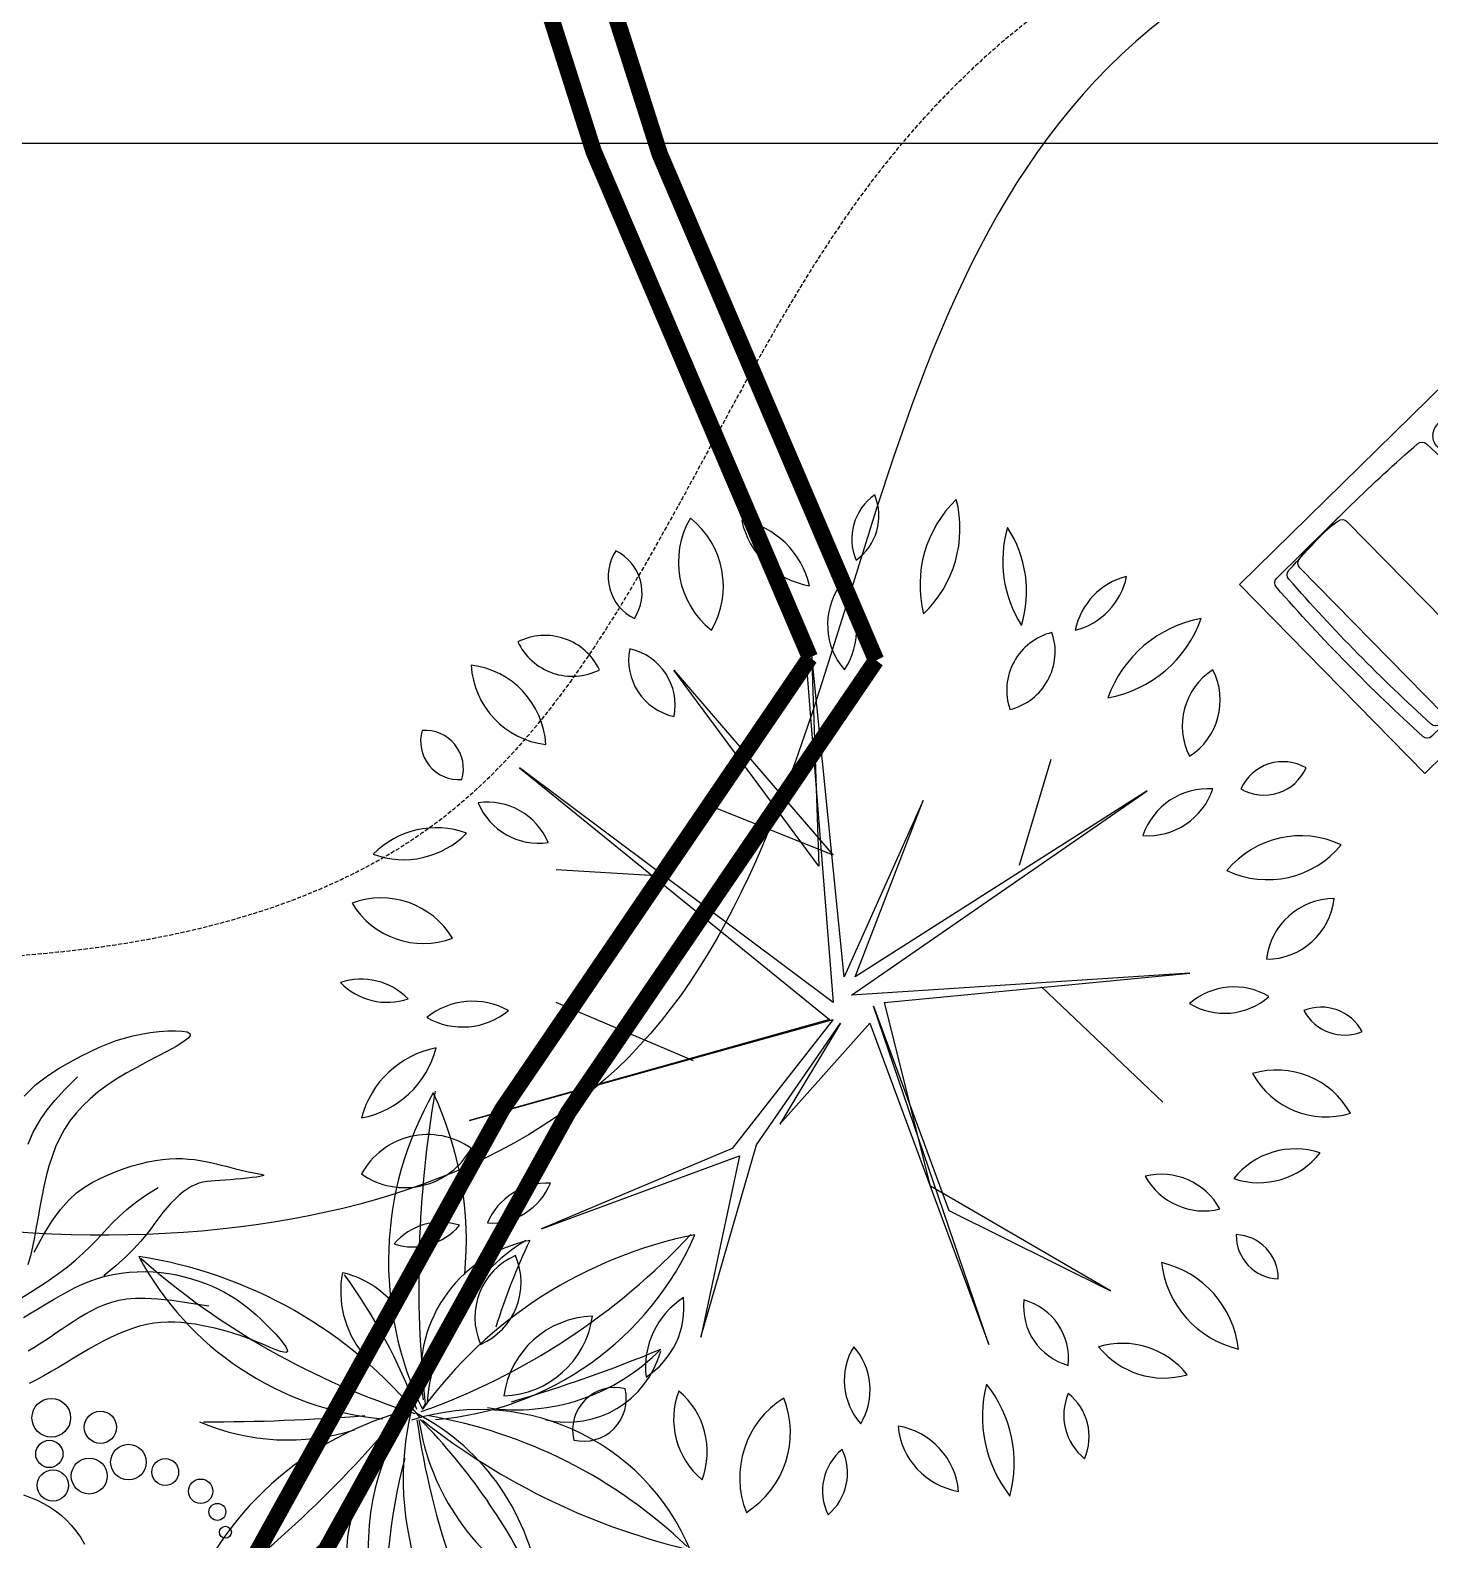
# Model space of a CAD drawing. Header units: millimetres. Extents: x -1030105 to 906887, y -616134 to 1220667.
# Drawn here: x -99860 to -95628, y 538173 to 542736 of the extents above; entities that cross this region are included whole.
import ezdxf
from ezdxf.enums import TextEntityAlignment as Align

# ---------------------------------------------------------------- set-up
doc = ezdxf.new("R2010")
doc.units = ezdxf.units.MM
doc.header["$MEASUREMENT"] = 0
for name, pattern in [('CENTER', [2, 1.25, -0.25, 0.25, -0.25]), ('DASH', [0.35, 0.25, -0.1]), ('DASHED', [0.75, 0.5, -0.25])]:
    doc.linetypes.add(name, pattern=pattern)
for name, color, linetype in [('A-Fur', 143, 'Continuous'), ('A-Furniture', 143, 'Continuous'), ('A-Tree', 98, 'Continuous')]:
    doc.layers.add(name, color=color, linetype=linetype)
doc.styles.add('Arial_Bold', font='arialbd.ttf')

# ---------------------------------------------------------------- blocks, each defined once
blk = doc.blocks.new('A$C0D5C7A2D')
at = {"color": 0, "ltscale": 50}
for p, q in [((0, 400.0000000000073), (1829.999999999985, 400.0000000000146)), ((0, -400), (0, 400.0000000000073)), ((1830.000000000015, 400.0000000000073), (1830.000000000015, -399.9999999999927)), ((401.1330358995765, 335), (93.82251094018284, 335.0000000000146)), ((165.3525005067931, -308.3565616393753), (165.3525005067931, 308.3565616393898)), ((365.3525005068077, 308.3565616393898), (365.3525005068077, -308.3565616393753)), ((93.82299424723897, -334.9995184570435), (409.5775239173818, -334.9914406047683)), ((1829.999999999985, -399.9999999999854), (0, -400))]:
    blk.add_line(p, q, dxfattribs=at)
at = {"ltscale": 100}
blk.add_lwpolyline([(768.2694097508793, -326.0599177405675), (1602.341060336228, -326.0599177405529, 0.414213562373095), (1652.341060336228, -276.0599177405602), (1652.341060336228, 276.059917837083, 0.414213562373095), (1602.341060336228, 326.0599178370758), (768.2694097508793, 326.0599178370758, 0.414213562373095), (718.2694097508793, 276.0599178370685), (718.2694097508938, -276.0599177405675, 0.414213562373095)], format="xyb", close=True, dxfattribs=at)
at = {"color": 0, "ltscale": 50}
for centre, radius, start, end in [((93.82251094019739, 315.0000000000146), 20, 90, 176.6310200557404), ((137.976660288361, 306.1023011143043), 19.99999999999968, 93.33269650021788, 176.5159236143638), ((137.976660288361, 306.102301114508), 19.99999999999998, 93.33269642171011, 176.5159236170685), ((409.5775238785573, -3830.494071856072), 4165.502631381393, 86.24549760943165, 93.7545024106176), ((409.5775238785718, -3830.494071856072), 4165.502631381392, 90.11615257403979, 93.75450240895366), ((185.3525005067931, 308.3565616393898), 20.00000000000023, 99.49424004758163, 180), ((265.3525005067931, -169.9999999336724), 504.9999999999933, 80.50575995241839, 99.49424004758163), ((345.3525005068077, 308.3565616393898), 20.00000000000019, 0, 80.50575995241839), ((681.178385760446, 306.1023012241858), 20.00000000000015, 3.484076857772623, 86.66730263620853), ((5712.761014941061, -1.20587574201636e-05), 5647.761014941063, 176.7907657975486, 183.2092290454708), ((5424.977023095838, 0.00855957143357955), 5315.853593084611, 176.6858868585211, 183.3141131435598), ((5424.977023096377, 0.008559571440855507), 5315.85359308516, 176.6858868585211, 183.3141131435598), ((-4605.821976531282, 0.008559386271372205), 5315.853592586296, 356.6858868547755, 3.314113146729399), ((93.82248259331391, -314.9995184635845), 19.99999999999993, 183.368974530637, 270.0014657809409), ((137.976660301123, -306.085182191986), 20.0000000000004, 183.4840763862604, 266.667303473062), ((137.976660301123, -306.085182191986), 19.99999999999883, 183.4840763862604, 266.667303473062), ((185.3525005067931, -308.3565616393753), 20.00000000000019, 180, 260.5057599524184), ((345.3525005068077, -308.3565616393753), 20.00000000000023, 279.4942400475816, 0), ((681.1783857689152, -306.0851823056364), 20.0000000000006, 273.3326973637914, 356.5159231146627), ((409.5775239173818, 3830.511190785044), 4165.502631389813, 266.2454975893824, 273.7545023905683), ((409.5775239173963, 3830.511190785044), 4165.502631389816, 266.2454975893824, 270), ((265.3525005067786, 169.9999999336869), 504.9999999999986, 260.5057599524184, 279.4942400475816)]:
    blk.add_arc(centre, radius, start, end, dxfattribs=at)
at = {"layer": 'A-Fur', "ltscale": 100}
blk.add_circle((735.4367895802279, 658.5539192926808), 200, dxfattribs=at)
blk = doc.blocks.new('*U1451')
at = {"layer": 'A-Furniture', "rotation": 30}
blk.add_blockref('A$C0D5C7A2D', (-677.7747646396019, -656.0596715561915), dxfattribs=at)
blk = doc.blocks.new('FUR')
at = {"layer": 'A-Furniture', "color": 8, "linetype": 'DASH', "lineweight": 9, "ltscale": 1000, "const_width": 50}
blk.add_lwpolyline([(-33574.116996225, 38198.03701352875), (-3.274180926382542e-10, 38211.88251353393), (0, 0), (-7049.126603505938, -1.164153218269348e-10, -0.3011393681377011), (-23981.73349209089, -18888.11748647457), (-49064.43265007329, -18888.11748647457, -0.06124952190979967), (-52473.9447657284, -15923.13210822688), (-52473.9447657284, -15923.13210822688, -0.127607782766149), (-56769.0085550223, -7888.247632739716), (-57047.06649999994, -6235.426486474578, -0.1924218543560013), (-53256.03130311794, 9916.925028712954), (-55726.52506250713, 11649.12232822133, -0.09220963238652186), (-52805.8425345454, 17542.93784715806, -0.09579334497253111), (-54512.04080293298, 23938.01559452759, -0.1077169431674273), (-53957.97341630229, 28268.68321032356, -0.2285839789093287), (-47025.84992466056, 33492.16687116434, 0.2045490622853214), (-42688.61020563537, 36230.61212708103, 0.1311708844373413), (-42047.51066320275, 38025.4441493589, -0.3035398224954187), (-39524.66233420366, 41042.55836063065, -0.3273425619805889)], format="xyb", close=True, dxfattribs=at)
at = {"layer": 'A-Furniture'}
blk.add_spline([(-46363.2046159654, 38182.85801342491), (-48352.45049999998, 38723.47072861483), (-50738.45049999998, 38177.97072861483), (-51361.95049999998, 36516.97072861483), (-50932.45049999998, 34079.47072861483), (-50064.45049999998, 32040.47072861483), (-50421.45049999998, 30984.47072861483), (-51847.95049999998, 29642.97072861483), (-52520.45049999998, 28301.97072861483), (-51538.45049999998, 26725.97072861483), (-50124.45049999998, 25889.47072861483), (-50094.95049999998, 24970.97072861483), (-52639.45049999998, 24598.97072861483), (-55764.95049999998, 24190.97072861483), (-58101.45049999998, 22242.47072861483), (-58906.45049999998, 18981.47072861483), (-56698.45049999998, 16186.47072861483), (-53354.95049999998, 16334.47072861483), (-51777.45049999998, 19442.47072861483), (-50750.45049999998, 19799.47072861483), (-49707.95049999998, 18980.47072861483), (-48063.95049999998, 17525.97072861483), (-44521.95049999998, 19754.47072861483), (-45333.45049999998, 23058.97072861483), (-45063.45049999998, 25559.47072861483), (-44006.95049999998, 26674.97072861483), (-42619.95049999998, 29779.47072861483), (-44288.45049999998, 31022.47072861483), (-44768.45049999998, 31763.97072861483), (-44666.95049999998, 32855.97072861483), (-43949.45049999998, 34829.47072861483), (-44667.45049999998, 36917.97072861483), (-46363.20461596519, 38182.85801342502)], degree=3, dxfattribs=at)
at = {"layer": 'A-Furniture', "color": 8, "linetype": 'DASH', "ltscale": 50}
blk.add_spline([(-50565.95049999998, 37158.97072861483), (-51007.95049999998, 36018.47072861483), (-50216.45049999998, 33498.97072861483), (-49314.45049999998, 31732.97072861483), (-50013.95049999998, 29838.47072861483), (-51872.95049999998, 28826.97072861483), (-52222.45049999998, 28146.47072861483), (-51693.45049999998, 27010.97072861483), (-49882.95049999998, 26208.47072861483), (-49561.45049999998, 25206.47072861483), (-50398.45049999998, 23780.47072861483), (-53858.45049999998, 23927.97072861483), (-55624.95049999998, 23970.97072861483), (-58351.95049999998, 20316.47072861483), (-57893.95049999998, 17233.97072861483), (-55903.95049999998, 16634.97072861483), (-53916.45049999998, 17057.97072861483), (-52627.95049999998, 18970.97072861483), (-51723.95049999998, 19729.47072861483), (-50443.95049999998, 19895.47072861483), (-49094.45049999998, 18897.47072861483), (-47842.95049999998, 18106.47072861483), (-46007.95049999998, 18156.47072861483), (-44971.95049999998, 19467.47072861483), (-45615.95049999998, 21674.97072861483), (-45842.45049999998, 25105.97072861483), (-44013.45049999998, 27179.97072861483), (-43513.95049999998, 29135.47072861483), (-44916.45049999998, 31443.97072861483), (-45133.45049999998, 32868.97072861483), (-44396.45049999998, 34640.47072861483), (-45721.95049999998, 37012.97072861483), (-47384.45049999998, 37836.47072861483), (-50304.45049999998, 37553.97072861483), (-50565.95049999998, 37158.97072861483)], degree=3, dxfattribs=at)
blk.add_open_spline([(-56447.03599999993, -6097.049467972713), (-55194.80878073322, -4879.432741814177), (-50278.88373038909, -2284.573604768259), (-42421.47772418463, -5454.796933513135), (-32732.45049999998, -11254.02927138517), (-23301.95049999998, -9202.029271385167), (-18023.95049999998, -504.5292713851668), (-16595.45049999998, 8921.470728614833), (-19600.32320915881, 15918.27845925349), (-21321.18391267408, 18705.60147339047), (-21789.72381129679, 19344.96383619693)], degree=3, knots=[32574.7262056019, 32574.7262056019, 32574.7262056019, 32574.7262056019, 37697.74124470179, 48060.13185932349, 55585.25195803288, 69452.98974218499, 76151.42226405158, 84447.8370469563, 94470.7732435007, 98031.73488863441, 98031.73488863441, 98031.73488863441, 98031.73488863441], dxfattribs=at)
at = {"color": 0, "linetype": 'ByBlock', "lineweight": -2, "transparency": 16777216, "xscale": -1, "rotation": 254.4817715908599}
blk.add_blockref('*U1451', (-50413.57245606027, 17955.81142288423), dxfattribs=at)
blk = doc.blocks.new('C2')
at = {"layer": 'A-Tree', "color": 8}
for centre, radius, start, end in [((597.8066810533492, 647.4478162748856), 512.9644939609045, 150.2411395785226, 205.8089924024951), ((1840.520802863575, 614.663511470193), 1710.013328275341, 170.2399811561488, 186.1147769933549), ((-319.6332879893016, 679.0836772795301), 522.1291424384847, 354.3326332317999, 25.28039436258732), ((-212.9250783589523, 1393.706720260845), 1033.274465553102, 289.6317747364299, 316.9415872008503), ((678.9583471508013, 29.49553686170839), 671.2071327478785, 101.2486208017848, 143.9898653391894), ((119.8017681216515, 874.5129376781988), 467.1576890094693, 274.4072576754843, 336.4430840679565), ((339.0637494305702, 477.7074091385002), 205.6003621570023, 101.4267094931179, 190.9876748326544), ((460.7013213895043, 408.7795932609588), 318.5844515836241, 121.9055202391609, 175.1858926215441), ((1238.200356553214, 234.6638037646771), 1039.70912533752, 154.6853166608095, 162.4500908880103), ((-394.1196820032856, -16.28424253803678), 678.7830739472802, 39.14999690914021, 81.38898289978646), ((119.8017681216515, 874.5129376781988), 467.1576890094693, 208.0484010644241, 264.6491229276512), ((473.6763151883424, 1516.111589349457), 1152.672504959493, 228.5744525952278, 252.384215517872), ((161.3379898599887, 602.3140435382957), 148.8271279052569, 169.1166209036329, 218.9555886236376), ((-17.29247572167515, 489.9658467163681), 144.1551195271773, 42.83736663617832, 76.97863792041294), ((-675.6265686209008, 122.8727199833374), 857.8705761906325, 20.51383794556775, 36.02424014850644), ((278.738285768326, 727.5477068470209), 304.278219035058, 261.6388708216413, 315.6255062312309), ((-362.4759722851959, 2596.584024063079), 2251.977424759328, 286.3355012364549, 292.4150150611594), ((354.8739890010984, 551.3400760767981), 146.7974213737446, 257.3556793837414, 344.3532487187752), ((240.827546373308, -57.77903458592482), 496.9278064683223, 104.1284180658103, 160.1467714826719), ((-1212.861913616427, 1507.635573408741), 1708.312600899444, 305.4463593761205, 320.7381539293926), ((-189.9491252961816, 3449.078696529206), 3043.983831225277, 269.91002825064, 274.5019943887826), ((553.2720437054159, 318.8653606564039), 446.3301478634169, 166.3602607862572, 232.9473873304876), ((222.8508834598761, 78.65597689687274), 344.823888887098, 19.43419249484991, 107.435705152585), ((-34.96195786917815, 106.5881998699042), 350.9507541514024, 6.507278463115689, 62.36089659900944), ((-319.6332879893016, 679.0836772795301), 522.1291424384847, 330.7697376170311, 331.9367160107736), ((18.22038746716134, -322.4153765899828), 747.4321797232111, 46.14831984268555, 80.37107364285058), ((-321.3298327564044, 547.7226396792103), 446.9018688599547, 282.2423311989974, 341.7320937913137), ((-67.36023888764612, 715.2663625454297), 337.6292509965691, 246.7315023999685, 287.3970904032515), ((1308.343660235485, 576.0264644791023), 1192.382886922759, 188.0958949225132, 210.722578142023), ((486.077814778153, 461.5422813013429), 359.2264137293816, 188.5552242675603, 241.3288961956136), ((-509.9640583559885, -226.3472040423658), 903.3571745151023, 24.75992225526024, 44.64727991474892), ((776.6502670997143, 1214.233641913161), 1030.057604216278, 231.5416259423199, 257.1763624081367), ((423.9871086181593, 217.0607059827889), 369.8270333400882, 155.9892964331983, 202.8399613678449), ((921.5218744179001, 133.2178408322507), 840.488187284618, 165.0603950652925, 184.073746994936), ((207.7481049136404, 208.9563885416137), 186.2569995667042, 154.5275994809214, 228.0163014909153), ((-394.1196820032856, -16.28424253803678), 678.7830739472802, 358.2221592825441, 17.85830694949557)]:
    blk.add_arc(centre, radius, start, end, dxfattribs=at)
blk = doc.blocks.new('CAY8')
at = {"color": 0, "linetype": 'ByBlock'}
for p, q in [((625.8166894076512, 290.4285731269574), (642.7161815662275, 294.4207004401924)), ((642.7161815662275, 294.4207004401924), (658.8035235170482, 296.2841502324536)), ((658.8035235170482, 296.2841502324536), (673.9072955171887, 296.67846155794)), ((673.9072955171887, 296.67846155794), (687.8560778239207, 296.2631734687548)), ((687.8560778239207, 296.2631734687548), (700.539868047048, 295.5795651804237)), ((700.539868047048, 295.5795651804237), (712.0943332042098, 294.6958765577747)), ((712.0943332042098, 294.6958765577747), (722.7165576653806, 293.562087627879)), ((722.7165576653806, 293.562087627879), (732.6036258015174, 292.1281784167604)), ((667.3650333104542, 273.9266104072613), (685.9874255370687, 278.6561099316841)), ((732.6036258015174, 292.1281784167604), (741.9526219822674, 290.3441289522107)), ((741.9526219822674, 290.3441289522107), (750.960630577867, 288.1599192607118)), ((750.960630577867, 288.1599192607118), (759.8247359581601, 285.5255293693353)), ((759.8247359581601, 285.5255293693353), (768.7420224939724, 282.3909393048907)), ((768.7420224939724, 282.3909393048907), (777.8068612795269, 278.7457282765408)), ((777.8068612795269, 278.7457282765408), (786.7027703078074, 274.737872222142)), ((621.0929481598159, 256.1965901705207), (629.3605874785153, 260.4821611256284)), ((629.3605874785153, 260.4821611256284), (639.5177345782595, 264.8552672918249)), ((639.5177345782595, 264.8552672918249), (652.0305097563269, 269.3315399567673)), ((652.0305097563269, 269.3315399567673), (667.3650333104542, 273.9266104072613)), ((786.7027703078074, 274.737872222142), (795.0105542958499, 270.5549462615763)), ((795.0105542958499, 270.5549462615763), (802.3110179612795, 266.3845255157084)), ((802.3110179612795, 266.3845255157084), (808.1849660212629, 262.4141851040931)), ((808.1849660212629, 262.4141851040931), (812.2132031925739, 258.8315001471365)), ((602.9658739227034, 243.7087756922792), (608.3617116789919, 247.8255287414377)), ((608.3617116789919, 247.8255287414377), (614.2486963257343, 251.982923138059)), ((614.2486963257343, 251.982923138059), (621.0929481598159, 256.1965901705207)), ((664.4228443875636, 245.94300975236), (654.4653887045806, 242.1581601421294)), ((674.768212162775, 248.9775588086068), (664.4228443875636, 245.94300975236)), ((685.5202619236097, 251.3118273207965), (674.768212162775, 248.9775588086068)), ((696.6977635651001, 252.9958352978738), (685.5202619236097, 251.3118273207965)), ((708.3194869808376, 254.0796027510751), (696.6977635651001, 252.9958352978738)), ((720.4042020650031, 254.6131496894759), (708.3194869808376, 254.0796027510751)), ((732.970678711712, 254.646496123265), (720.4042020650031, 254.6131496894759)), ((745.9594787452534, 254.2505037547762), (732.970678711712, 254.646496123265)), ((758.998331711331, 253.5794010555783), (745.9594787452534, 254.2505037547762)), ((771.6367590859536, 252.8082581888611), (758.998331711331, 253.5794010555783)), ((783.4242823446057, 252.1121453185351), (771.6367590859536, 252.8082581888611)), ((793.9104229639506, 251.6661326085759), (783.4242823446057, 252.1121453185351)), ((802.6447024187528, 251.645290222632), (793.9104229639506, 251.6661326085759)), ((809.176642185741, 252.2246883244825), (802.6447024187528, 251.645290222632)), ((813.0557637403344, 253.5793970774484), (809.176642185741, 252.2246883244825)), ((812.2132031925739, 258.8315001471365), (813.9765341935581, 255.8240457647862)), ((813.9765341935581, 255.8240457647862), (813.0557637403344, 253.5793970774484)), ((635.6380912640761, 232.1635313153329), (626.7244530694898, 226.0100246610036)), ((644.8770752198416, 237.5729899672024), (635.6380912640761, 232.1635313153329)), ((654.4653887045806, 242.1581601421294), (644.8770752198416, 237.5729899672024)), ((609.7731077955923, 211.8960376322448), (601.685347631299, 204.1481424011599)), ((618.1111340941807, 219.2187625757888), (609.7731077955923, 211.8960376322448)), ((626.7244530694898, 226.0100246610036), (618.1111340941807, 219.2187625757888)), ((593.8228270586133, 196.0813694550907), (586.1605195357643, 187.8020113652838)), ((601.685347631299, 204.1481424011599), (593.8228270586133, 196.0813694550907)), ((578.673398519999, 179.4163607037717), (571.3333091195254, 171.0296679625408)), ((586.1605195357643, 187.8020113652838), (578.673398519999, 179.4163607037717)), ((571.3333091195254, 171.0296679625408), (564.0995830446282, 162.743015314767)), ((582.2688814030353, 159.7209810558943), (596.4141203958152, 165.5780145948611)), ((596.4141203958152, 165.5780145948611), (609.0389938556928, 169.5124031800169)), ((609.0389938556928, 169.5124031800169), (620.4375642523974, 171.8336456805282)), ((620.4375642523974, 171.8336456805282), (630.9038940549381, 172.8512409647756)), ((630.9038940549381, 172.8512409647756), (640.732045732324, 172.8746879023183)), ((640.732045732324, 172.8746879023183), (650.21608175435, 172.2134853624539)), ((650.21608175435, 172.2134853624539), (659.5906264314708, 171.1291963751883)), ((659.5906264314708, 171.1291963751883), (668.8525514397279, 169.6916406191249)), ((668.8525514397279, 169.6916406191249), (677.939290295757, 167.9227019333794)), ((677.939290295757, 167.9227019333794), (686.7882765169797, 165.8442641574602)), ((686.7882765169797, 165.8442641574602), (695.3369436209487, 163.4782111312688)), ((695.3369436209487, 163.4782111312688), (703.5227251242995, 160.8464266938554)), ((549.7760343121572, 146.8699906742713), (542.5986183759615, 139.4836988684638)), ((548.2410569418153, 141.0009836398622), (566.3092144078855, 151.6318036939501)), ((556.9284236551775, 154.6564428543661), (549.7760343121572, 146.8699906742713)), ((564.0995830446282, 162.743015314767), (556.9284236551775, 154.6564428543661)), ((566.3092144078855, 151.6318036939501), (582.2688814030353, 159.7209810558943)), ((703.5227251242995, 160.8464266938554), (711.2830545445195, 157.9707946847939)), ((711.2830545445195, 157.9707946847939), (718.5553653985717, 154.8731989440512)), ((718.5553653985717, 154.8731989440512), (725.295861148481, 151.5760443354757)), ((725.295861148481, 151.5760443354757), (731.5358250360605, 148.1038198208644)), ((731.5358250360605, 148.1038198208644), (737.3253102470062, 144.4815353866161)), ((542.5986183759615, 139.4836988684638), (535.3523792069846, 132.5976075303352)), ((669.5074139600929, 130.0465977425574), (683.1265731094627, 131.040746439141)), ((683.1265731094627, 131.040746439141), (698.8010412199674, 131.3971393737538)), ((737.3253102470062, 144.4815353866161), (742.7143699678654, 140.7342010201774)), ((742.7143699678654, 140.7342010201774), (747.75305738512, 136.8868267071612)), ((747.75305738512, 136.8868267071612), (752.4914256846623, 132.9644224345557)), ((752.4914256846623, 132.9644224345557), (756.9795280529088, 128.9919981888906)), ((592.976092570274, 112.5395797504552), (602.5659698705513, 114.671683977258)), ((602.5659698705513, 114.671683977258), (611.5082843779692, 116.9913635450157)), ((611.5082843779692, 116.9913635450157), (620.0877133358463, 119.4485984439325)), ((620.0877133358463, 119.4485984439325), (628.6389873761964, 121.9433485440113)), ((628.6389873761964, 121.9433485440113), (637.5093504791894, 124.3630686845008)), ((637.5093504791894, 124.3630686845008), (647.0460466244058, 126.5952137046497)), ((647.0460466244058, 126.5952137046497), (657.5963197916226, 128.5272384439686)), ((657.5963197916226, 128.5272384439686), (669.5074139600929, 130.0465977425574)), ((756.9795280529088, 128.9919981888906), (761.2674176760793, 124.9945639567613)), ((761.2674176760793, 124.9945639567613), (765.3978483173214, 120.9981718165309)), ((765.3978483173214, 120.9981718165309), (769.3843760482141, 117.0330422147472)), ((769.3843760482141, 117.0330422147472), (773.2332575170021, 113.1304376897915)), ((506.5968319542317, 105.7868754246101), (525.7875278233714, 106.0057130281293)), ((525.7875278233714, 106.0057130281293), (542.6976775248131, 106.6372158514368)), ((542.6976775248131, 106.6372158514368), (557.5994449545706, 107.6438689155566)), ((557.5994449545706, 107.6438689155566), (570.7649940079373, 108.9881572398099)), ((570.7649940079373, 108.9881572398099), (582.4664885814509, 110.6325658444348)), ((582.4664885814509, 110.6325658444348), (592.976092570274, 112.5395797504552)), ((675.9387270072057, 100.4045132945193), (668.9818555041948, 97.508561993267)), ((682.5170712893469, 103.1191419540064), (675.9387270072057, 100.4045132945193)), ((689.0036513964897, 105.590965152669), (682.5170712893469, 103.1191419540064)), ((695.4182800483923, 107.7876782780386), (689.0036513964897, 105.590965152669)), ((701.7140323831209, 109.6842712699818), (695.4182800483923, 107.7876782780386)), ((707.8439835382833, 111.2557340686926), (701.7140323831209, 109.6842712699818)), ((713.7612086518802, 112.4770566135794), (707.8439835382833, 111.2557340686926)), ((719.418782861454, 113.3232288443778), (713.7612086518802, 112.4770566135794)), ((724.7697813054638, 113.7692407009545), (719.418782861454, 113.3232288443778)), ((729.7672791215173, 113.7900821231106), (724.7697813054638, 113.7692407009545)), ((734.3898994274514, 113.3711639090634), (729.7672791215173, 113.7900821231106)), ((738.7184572647693, 112.5395802906951), (734.3898994274514, 113.3711639090634)), ((742.8593156533043, 111.3328463582384), (738.7184572647693, 112.5395802906951)), ((746.9188376139373, 109.788477202057), (742.8593156533043, 111.3328463582384)), ((751.0033861678112, 107.9439879128422), (746.9188376139373, 109.788477202057)), ((755.2193243358724, 105.8368935804992), (751.0033861678112, 107.9439879128422)), ((759.6730151386746, 103.5047092956538), (755.2193243358724, 105.8368935804992)), ((764.4708215968367, 100.9849501483423), (759.6730151386746, 103.5047092956538)), ((769.6669679956922, 98.32555204458367), (764.4708215968367, 100.9849501483423)), ((775.1071236775333, 95.61613415197098), (769.6669679956922, 98.32555204458367)), ((773.2332575170021, 113.1304376897915), (776.9507493716683, 109.3216207801106)), ((776.9507493716683, 109.3216207801106), (780.5431082608502, 105.6378540244132)), ((780.5431082608502, 105.6378540244132), (784.0165908324652, 102.110399960884)), ((784.0165908324652, 102.110399960884), (787.3774537347581, 98.77052112777346)), ((787.3774537347581, 98.77052112777346), (790.6319536168903, 95.64948006398663)), ((501.8876595198544, 86.70423697283877), (511.5265465127104, 86.59481815261279)), ((511.5265465127104, 86.59481815261279), (521.012145267372, 86.5791868928518)), ((521.012145267372, 86.5791868928518), (530.3481054702952, 86.56876605283651)), ((530.3481054702952, 86.56876605283651), (539.5401624579117, 86.49582017246757)), ((539.5401624579117, 86.49582017246757), (548.5945729805553, 86.29782421243908)), ((548.5945729805553, 86.29782421243908), (557.5175937874465, 85.91225313206996)), ((557.5175937874465, 85.91225313206996), (566.3154816289189, 85.27658189172689)), ((566.3154816289189, 85.27658189172689), (574.9944932542585, 84.32828545105622)), ((574.9944932542585, 84.32828545105622), (583.560885413799, 83.00483876996623)), ((583.560885413799, 83.00483876996623), (592.020914856761, 81.24371680849617)), ((616.1470676923218, 82.716173839357), (599.4955196749816, 80.17661147579383)), ((630.2990847209239, 85.487077786378), (616.1470676923218, 82.716173839357)), ((642.3050713880239, 88.4205459463792), (630.2990847209239, 85.487077786378)), ((652.5185283224291, 91.4478009481627), (642.3050713880239, 88.4205459463792)), ((661.292956151703, 94.50006542072697), (652.5185283224291, 91.4478009481627)), ((668.9818555041948, 97.508561993267), (661.292956151703, 94.50006542072697)), ((780.5848192492358, 92.95673645342504), (775.1071236775333, 95.61613415197098)), ((785.893585317348, 90.4473989318667), (780.5848192492358, 92.95673645342504)), ((790.8269524882217, 88.18816157067522), (785.893585317348, 90.4473989318667)), ((790.6319536168903, 95.64948006398663), (793.7623633073836, 92.78166554699601)), ((795.17845136906, 86.27906435290242), (790.8269524882217, 88.18816157067522)), ((793.7623633073836, 92.78166554699601), (796.6550203635288, 90.2139713104425)), ((798.7416125660839, 84.8201472613382), (795.17845136906, 86.27906435290242)), ((796.6550203635288, 90.2139713104425), (799.172278522894, 87.99641732771306)), ((801.3099666859725, 83.9114502790344), (798.7416125660839, 84.8201472613382)), ((799.172278522894, 87.99641732771306), (801.176491522916, 86.17902357186722)), ((801.176491522916, 86.17902357186722), (802.5300131012282, 84.81181001596451)), ((802.7343969452213, 83.62800339629212), (801.3099666859725, 83.9114502790344)), ((802.5300131012282, 84.81181001596451), (803.0951969961843, 83.94479663306447)), ((803.0951969961843, 83.94479663306447), (802.7343969452213, 83.62800339629212)), ((592.020914856761, 81.24371680849617), (600.3756244344568, 78.99698369736325)), ((600.3756244344568, 78.99698369736325), (608.6052014014585, 76.27506025281218)), ((608.6052014014585, 76.27506025281218), (616.6846191144305, 73.10295646097984)), ((616.6846191144305, 73.10295646097984), (624.5888509292508, 69.5056823083305)), ((624.5888509292508, 69.5056823083305), (632.2928702020599, 65.50824778145943)), ((632.2928702020599, 65.50824778145943), (639.7716502886051, 61.13566286689638)), ((487.7518072587573, 53.29085193978426), (494.8082635864575, 53.21686428701105)), ((494.8082635864575, 53.21686428701105), (501.8584631135982, 53.29918921586977)), ((501.8584631135982, 53.29918921586977), (508.9336890305221, 53.50656415098092)), ((508.9336890305221, 53.50656415098092), (516.0652245287511, 53.80772651761981)), ((516.0652245287511, 53.80772651761981), (523.2843527981695, 54.17141374007952)), ((523.2843527981695, 54.17141374007952), (530.6223570299717, 54.56636324311148)), ((530.6223570299717, 54.56636324311148), (538.1000926924189, 54.95453892412661)), ((538.1000926924189, 54.95453892412661), (545.6967043680652, 55.27081057123905)), ((545.6967043680652, 55.27081057123905), (553.380908916728, 55.44327444627015)), ((553.380908916728, 55.44327444627015), (561.1214231981594, 55.40002680946964)), ((561.1214231981594, 55.40002680946964), (568.8869640731591, 55.06916392200401)), ((568.8869640731591, 55.06916392200401), (576.6462484009553, 54.37878204497429)), ((576.6462484009553, 54.37878204497429), (584.3679930420203, 53.25697743987439)), ((584.3679930420203, 53.25697743987439), (592.020914856761, 51.63184636701953)), ((592.020914856761, 51.63184636701953), (599.6373399369932, 49.39605422449131)), ((599.6373399369932, 49.39605422449131), (607.5040313038353, 46.30054295619811)), ((639.7716502886051, 61.13566286689638), (647.0001645456814, 56.41293755117113)), ((647.0001645456814, 56.41293755117113), (653.9533863285778, 51.36508182120633)), ((653.9533863285778, 51.36508182120633), (660.6083745520609, 46.02023193248351)), ((607.5040313038353, 46.30054295619811), (615.9713612101423, 42.06082364263602)), ((615.9713612101423, 42.06082364263602), (625.3897019096203, 36.39240736475949)), ((625.3897019096203, 36.39240736475949), (636.1094256544038, 29.01080520345749)), ((660.6083745520609, 46.02023193248351), (666.9505303616697, 40.41902922185727)), ((666.9505303616697, 40.41902922185727), (672.9673404604564, 34.60524129336591)), ((672.9673404604564, 34.60524129336591), (678.646291551735, 28.62263575360157)), ((479.1947918843962, 21.89389687893163), (470.2915831880036, 22.553536450092)), ((488.2606731315045, 21.4781046956723), (479.1947918843962, 21.89389687893163)), ((497.4516871415562, 21.24988744776238), (488.2606731315045, 21.4781046956723)), ((506.7302941261241, 21.15297268487666), (497.4516871415562, 21.24988744776238)), ((516.0589542971084, 21.13108795518383), (506.7302941261241, 21.15297268487666)), ((525.4001278657543, 21.12796080750741), (516.0589542971084, 21.13108795518383)), ((534.716275044224, 21.08731879047446), (525.4001278657543, 21.12796080750741)), ((543.9698560446795, 20.95288945251559), (534.716275044224, 21.08731879047446)), ((553.1243738276553, 20.67152656995495), (543.9698560446795, 20.95288945251559)), ((562.1475023521507, 20.20258882486269), (553.1243738276553, 20.67152656995495)), ((571.0079583255374, 19.50856112694055), (562.1475023521507, 20.20258882486269)), ((579.6744584563003, 18.5519283862177), (571.0079583255374, 19.50856112694055)), ((588.115719451549, 17.29517551206845), (579.6744584563003, 18.5519283862177)), ((596.3004580194411, 15.70078741419456), (588.115719451549, 17.29517551206845)), ((636.1094256544038, 29.01080520345749), (648.480904698461, 19.63152823850578)), ((648.480904698461, 19.63152823850578), (662.8545112940574, 7.970087551513643)), ((678.646291551735, 28.62263575360157), (683.9748703394089, 22.51498020712643)), ((683.9748703394089, 22.51498020712643), (688.9405635263993, 16.32604225968134)), ((688.9405635263993, 16.32604225968134), (693.5308578166096, 10.09958951661429)), ((604.1973908680684, 13.73124900269067), (596.3004580194411, 15.70078741419456)), ((611.7752347048681, 11.34904518647272), (604.1973908680684, 13.73124900269067)), ((619.012091218452, 8.53020798578109), (611.7752347048681, 11.34904518647272)), ((625.9236020216067, 5.304957859016213), (619.012091218452, 8.53020798578109)), ((632.5347937070492, 1.717062374593297), (625.9236020216067, 5.304957859016213)), ((638.8706928684132, -2.189710898941485), (632.5347937070492, 1.717062374593297)), ((662.8545112940574, 7.970087551513643), (679.580617695161, -6.258005777743165)), ((693.5308578166096, 10.09958951661429), (697.7332399130264, 3.879389582880322)), ((697.7332399130264, 3.879389582880322), (701.543538717453, -2.305379137169439)), ((644.9563260979576, -6.371594392976476), (638.8706928684132, -2.189710898941485)), ((650.8167199897744, -10.78482053876905), (644.9563260979576, -6.371594392976476)), ((656.4769011361877, -15.38562176764208), (650.8167199897744, -10.78482053876905)), ((661.961896130766, -20.13023051157325), (656.4769011361877, -15.38562176764208)), ((701.543538717453, -2.305379137169439), (704.990951921196, -8.483895047493206)), ((704.990951921196, -8.483895047493206), (708.1130194145098, -14.69992575343895)), ((708.1130194145098, -14.69992575343895), (710.9472810867319, -20.99723886035463)), ((667.2936032423986, -24.98321588220097), (661.961896130766, -20.13023051157325)), ((672.4814074436163, -29.94249371399746), (667.2936032423986, -24.98321588220097)), ((677.5315653824018, -35.01431652247084), (672.4814074436163, -29.94249371399746)), ((710.9472810867319, -20.99723886035463), (713.5312768271997, -27.4196019740466)), ((713.5312768271997, -27.4196019740466), (715.9025465264294, -34.01078269933896)), ((682.4503337074584, -40.20493682214692), (677.5315653824018, -35.01431652247084)), ((687.2439690670308, -45.52060712820639), (682.4503337074584, -40.20493682214692)), ((691.9187281089708, -50.967579955568), (687.2439690670308, -45.52060712820639)), ((715.9025465264294, -34.01078269933896), (718.0986300738896, -40.81454864164516)), ((718.0986300738896, -40.81454864164516), (720.1570673589176, -47.87466740677155)), ((720.1570673589176, -47.87466740677155), (722.0966283267062, -55.18280238152329)), ((696.480867482047, -56.55210781980531), (691.9187281089708, -50.967579955568)), ((700.9366438341767, -62.28044323550967), (696.480867482047, -56.55210781980531)), ((705.2787577422878, -68.11611327186074), (700.9366438341767, -62.28044323550967)), ((722.0966283267062, -55.18280238152329), (723.8610031423323, -62.5222000789272)), ((723.8610031423323, -62.5222000789272), (725.375112026597, -69.62400279340181)), ((403.0201051812201, -77.21976701554922), (408.0222954833753, -83.45351376403232)), ((709.4456854986947, -73.8517432147546), (705.2787577422878, -68.11611327186074)), ((713.3623473236748, -79.23723290428279), (709.4456854986947, -73.8517432147546)), ((716.9536634382257, -84.02248217948909), (713.3623473236748, -79.23723290428279)), ((725.375112026597, -69.62400279340181), (726.563875200367, -76.21935281975857)), ((726.563875200367, -76.21935281975857), (727.3522128841814, -82.03939245254696)), ((408.0222954833753, -83.45351376403232), (412.6052903506443, -89.77479539212618)), ((412.6052903506443, -89.77479539212618), (416.7503198381619, -96.22112695241049)), ((416.7503198381619, -96.22112695241049), (420.43861400067, -102.830023499233)), ((720.1445540622972, -87.957390880596), (716.9536634382257, -84.02248217948909)), ((722.8599394169523, -90.7918588470402), (720.1445540622972, -87.957390880596)), ((725.0247397229268, -92.27578591897873), (722.8599394169523, -90.7918588470402)), ((726.563875200367, -92.15907193637213), (725.0247397229268, -92.27578591897873)), ((727.4272926637077, -90.27810971633699), (726.563875200367, -92.15907193637213)), ((727.3522128841814, -82.03939245254696), (727.6650452984486, -86.81526398657843)), ((727.6650452984486, -86.81526398657843), (727.4272926637077, -90.27810971633699)), ((420.43861400067, -102.830023499233), (423.6514028940237, -109.6390000860247)), ((423.6514028940237, -109.6390000860247), (426.3699165729649, -116.6855717658891)), ((426.3699165729649, -116.6855717658891), (428.575385092694, -124.0072535926502)), ((428.575385092694, -124.0072535926502), (430.2490385082147, -131.6415606193459)), ((430.2490385082147, -131.6415606193459), (431.3752351990788, -139.6228816485291)), ((431.3752351990788, -139.6228816485291), (431.9508468413278, -147.9731004767509)), ((431.9508468413278, -147.9731004767509), (431.9758734344377, -156.7109746490296))]:
    blk.add_line(p, q, dxfattribs=at)
for centre, radius in [((471.6418227862905, -21.49502332636439), 20.86410866022382), ((449.6745146317426, -53.77849339121713), 14.72419676962489), ((511.6998446044472, -57.65251055340741), 17.37954461395085), ((435.4603694760899, -84.77061182880243), 16.83705964930526), ((474.2262104527636, -96.39266331537328), 19.41314046695245), ((518.1608007788109, -105.4320304070188), 19.19855683043559), ((546.5890910904436, -135.1328160773392), 14.43790307745188), ((568.5563992446641, -172.5816360717126), 13.16945528490697), ((572.4329677525548, -200.9910889743751), 9.131262557783701), ((568.5563992446641, -224.2351730879072), 6.458236968624959)]:
    blk.add_circle(centre, radius, dxfattribs=at)
blk = doc.blocks.new('12PPLT11')
at = {"color": 0, "linetype": 'ByBlock'}
for p, q in [((-0.04409608227797435, 0.3483338719713629), (-0.0159519989446153, -0.0034782946952987)), ((-0.03706008227789681, 0.334261371971337), (-0.03002408227791875, 0.127864871971326)), ((-0.005397998944658866, 0.02114853863798771), (-0.03706008227789681, 0.334261371971337)), ((-0.1695719156113071, 0.3166707053046594), (-0.0159519989446153, 0.1384192053046434)), ((-0.03002408227791875, 0.127864871971326), (-0.1695719156113071, 0.3166707053046594)), ((-0.3185010822779759, 0.2228541219713236), (-0.01946999894460077, -0.01989621136198139)), ((-0.0159519989446153, -0.0034782946952987), (-0.3185010822779759, 0.2228541219713236)), ((0.1635491677220671, 0.1290376219713494), (0.1940385843887569, 0.2310631219712889)), ((0.07082566772203336, 0.19119103863801), (-0.005397998944658866, 0.02114853863798771)), ((0.001638084388794425, 0.003557955304671623), (0.2865970843887453, 0.200572705304694)), ((0.2865970843887453, 0.200572705304694), (0.005156084388772797, 0.02114853863798771)), ((0.005156084388772797, 0.02114853863798771), (0.07082566772203336, 0.19119103863801)), ((-0.0159519989446153, 0.1384192053046434), (-0.1297010822779612, 0.1841547886379828)), ((-0.1870794156112652, 0.1184832053046989), (-0.283238415611315, 0.1243467886380358)), ((0.3276405010553916, 0.02466662197130631), (0.001638084388794425, 0.003557955304671623)), ((0.03330016772201816, -0.0034782946952987), (0.3276405010553916, 0.02466662197130631)), ((0.1846572510553486, 0.01176687197136062), (0.3019243343886799, -0.0996402946953765)), ((-0.1507265822779047, -0.05976829469537392), (-0.283238415611315, -0.0034782946952987)), ((0.02274616772206173, -0.006996461362007267), (0.09545175105541404, -0.2040112946953059)), ((0.1341498343887295, -0.3330090446953307), (0.02274616772206173, -0.006996461362007267)), ((0.0778616677221251, -0.1805571280286813), (0.03330016772201816, -0.0034782946952987)), ((-0.3665805822779404, -0.1172309613619973), (-0.0159519989446153, -0.01989621136198139)), ((-0.01946999894460077, -0.01989621136198139), (-0.3665805822779404, -0.1172309613619973)), ((-0.0159519989446153, -0.01989621136198139), (-0.1132836656112204, -0.1442032113619689)), ((-0.08983024894462233, -0.1406850446953172), (-0.008915998944651449, -0.02341437802863311)), ((-0.0675494989445724, -0.1207490446953727), (0.01922808438871471, -0.02341437802863311)), ((-0.008915998944651449, -0.02341437802863311), (-0.0675494989445724, -0.1207490446953727)), ((0.01922808438871471, -0.02341437802863311), (0.1341498343887295, -0.3330090446953307)), ((-0.1132836656112204, -0.1442032113619689), (-0.2973929989445878, -0.2216018780286504)), ((-0.1437730822779031, -0.3259727946953035), (-0.08983024894462233, -0.1406850446953172)), ((-0.2973929989445878, -0.2216018780286504), (-0.1062476656112494, -0.1512394613619676)), ((-0.1062476656112494, -0.1512394613619676), (-0.1437730822779031, -0.3259727946953035)), ((0.2514169177220467, -0.2814099613620158), (0.0778616677221251, -0.1805571280286813)), ((0.09545175105541404, -0.2040112946953059), (0.2514169177220467, -0.2814099613620158))]:
    blk.add_line(p, q, dxfattribs=at)
for centre, radius, start, end in [((0.05434758438878617, 0.4430904553046844), 0.05243733333333332, 125.4093320015279, 202.7100879987564), ((-0.024407165611251, 0.4655842053046513), 0.05243733333333332, 305.409332001528, 22.71008799875637), ((0.1814316677221086, 0.3992276219713347), 0.1137750833333333, 133.8116859996644, 194.3077339994046), ((-0.007579748944635867, 0.4532126219713177), 0.1137750833333333, 313.8116859996644, 14.3077339994046), ((-0.08176558227796704, 0.420931788638029), 0.08348141666666667, 149.4737229994703, 231.7585849989431), ((-0.2053491656113238, 0.3977677053046307), 0.08348141666666667, 329.4737229994703, 51.7585849989431), ((-0.02436366561131109, 0.4785027053046633), 0.08172058333333332, 192.3059549989146, 259.6848969995538), ((-0.1188395822779285, 0.3806856219713097), 0.08172058333333332, 12.30595499891467, 79.68489699955371), ((0.2617562510554379, 0.4217917886380178), 0.1143496666666667, 163.4642289982347, 212.7905639989496), ((0.05600716772210035, 0.3924089553046883), 0.1143496666666667, 343.4642289982347, 32.79056399894964), ((-0.1878847489446116, 0.4071567053046294), 0.04510308333333333, 146.8150689989245, 244.0193430010408), ((-0.2453901656112905, 0.3912984553046215), 0.04510308333333333, 326.8150689989245, 64.01934300104078), ((0.04495741772211659, 0.3605282886380223), 0.06638033333333333, 145.5247849991495, 220.8327339997949), ((-0.05998941561131232, 0.3546998719712917), 0.06638033333333333, 325.5247849991495, 40.83273399979491), ((0.200975001055447, 0.4205376219713344), 0.0671975, 284.1003569999932, 348.4650159990404), ((0.2831860843887171, 0.3419275386379752), 0.0671975, 104.1003569999932, 168.4650159990404), ((0.3598354177220173, 0.250708288638009), 0.1178019166666666, 100.3005050002654, 160.4476489979855), ((0.2277621677220623, 0.40603612197134), 0.1178019166666666, 280.3005050002654, 340.4476489979855), ((-0.2939323322779117, 0.2921076219713541), 0.05821033333333332, 25.45365099960478, 116.6851970002433), ((0.2086239177220932, 0.2974604553047016), 0.05733175, 103.8913860003663, 198.9039470001594), ((0.1406201677220906, 0.3345408719713419), 0.05733175, 283.8913860003663, 18.90394700015941), ((-0.2675138322779276, 0.3691355386380337), 0.05821033333333332, 205.4536509996048, 296.6851970002433), ((-0.1574909156112199, 0.326555455304657), 0.05570899999999999, 168.8066020017208, 257.6390980000355), ((-0.224065748944561, 0.2829521219713342), 0.05570899999999999, 348.8066020017208, 77.6390980000354), ((-0.2833924156112744, 0.3263592886380025), 0.081791, 183.318928997754, 263.1903649993824), ((-0.3747442489445802, 0.2404101219713652), 0.081791, 3.318928997754036, 83.1903649993824), ((0.3845051677220681, 0.2631555386379887), 0.06404974999999999, 122.5817349989141, 207.1799880000926), ((0.2930371677221117, 0.2878682053046759), 0.06404974999999999, 302.5817349989142, 27.17998800009267), ((-0.3769142489445656, 0.2481650386380068), 0.03687258333333333, 163.4933460002688, 274.4697340005599), ((-0.409393665611212, 0.2218811219713643), 0.03687258333333333, 343.4933460002688, 94.46973400055995), ((0.4176426677220206, 0.1840275386380199), 0.04460749999999999, 59.98145399876235, 155.6675900021344), ((0.399313917722111, 0.2410311219713037), 0.04460749999999999, 239.9814539987623, 335.6675900021344), ((-0.3491485822779623, 0.1264337886379963), 0.06314383333333333, 22.57230599832171, 98.33354300052417), ((0.3454191677220635, 0.1362267886379982), 0.06633966666666666, 86.02821899989966, 161.3697620011935), ((0.2871507510553784, 0.2235999553046781), 0.06633966666666666, 266.0282189998997, 341.3697620011936), ((-0.2999935822779207, 0.213148538637995), 0.06314383333333333, 202.5723059983217, 278.3335430005242), ((-0.3989077489445663, 0.08020112197135632), 0.08471958333333332, 69.72013800043797, 135.6489100009364), ((-0.4301238322778929, 0.2188924553046832), 0.08471958333333332, 249.720138000438, 315.6489100009364), ((0.4344767510553993, 0.0653373719713386), 0.09187275, 64.73526299976963, 140.5781150001319), ((0.4027173343887398, 0.2067636219713336), 0.09187275, 244.7352629997696, 320.5781150001318), ((-0.4111429156113218, 0.1333121219713576), 0.07996766666666667, 210.9482359987117, 290.5783939994005), ((-0.4516179989445845, 0.01732262197131718), 0.07996766666666667, 30.9482359987117, 110.5783939994005), ((0.4672332510553971, 0.03076528863800831), 0.06592175, 90.25287399973678, 173.5220829983265), ((0.4014415010553876, 0.1041237053046871), 0.06592175, 270.2528739997368, 353.5220829983265), ((-0.4458463322779451, 0.05967703863802853), 0.06300191666666666, 224.2576500004793, 288.5926609999777), ((-0.4708814156113021, -0.04400487802865882), 0.06300191666666666, 44.25765000047925, 108.5926609999777), ((0.3703698343887254, -0.05344996136199143), 0.06502333333333332, 58.87476399947934, 131.2135239983133), ((0.3611393343887812, 0.05112703863801471), 0.06502333333333332, 238.8747639994794, 311.2135239983133), ((-0.3733484989445515, 0.04283153863798361), 0.06992266666666666, 240.5094850007264, 309.2919899988486), ((-0.3634898322778781, -0.07214696136196608), 0.06992266666666666, 60.50948500072646, 129.2919899988486), ((0.4770610843887724, 0.009814455304649528), 0.04464991666666666, 208.1981359996358, 292.1917869995008), ((0.4545749177220912, -0.05262612802863487), 0.04464991666666666, 28.19813599963577, 112.1917869995009), ((-0.3813518322779075, -0.1379567946952989), 0.09234183333333335, 100.8761590000109, 165.4479129982681), ((-0.4881549156112897, -0.02407187802867838), 0.09234183333333335, 280.8761590000109, 345.447912998268), ((0.4592742510553762, -0.03232529469534029), 0.08137058333333333, 209.1951969987626, 286.7189009994869), ((0.4116491677220964, -0.1499477113620458), 0.08137058333333333, 29.19519699876264, 106.7189009994869), ((-0.4068282489446347, -0.2036111280286832), 0.07279833333333333, 54.97446300017218, 151.3792250010594), ((-0.4289492489446047, -0.109125711361969), 0.07279833333333333, 234.9744630001721, 331.3792250010594), ((0.4293947510553835, -0.2198573780286779), 0.07530733333333332, 71.37116599942652, 141.7535400009083), ((0.3943076677220461, -0.1018769613620236), 0.07530733333333332, 251.3711659994265, 321.7535400009083), ((0.3003038343887283, -0.2335269613619744), 0.06442966666666666, 28.80716499953392, 103.9198800004392), ((0.3412605843886993, -0.1399431280286763), 0.06442966666666666, 208.8071649995339, 283.9198800004392), ((-0.3462229156112855, -0.1535553780286705), 0.06249758333333334, 267.1724340003306, 337.236468999614), ((-0.2916762489445546, -0.2401590446953321), 0.06249758333333334, 87.17243400033057, 157.236468999614), ((-0.3944963322779813, -0.2736659613620134), 0.05835274999999999, 71.81924599980185, 140.0817599987332), ((-0.421043582277882, -0.1807817113619876), 0.05835274999999999, 251.8192459998019, 320.0817599987332), ((0.4147226677221241, -0.2277722946953702), 0.04222583333333333, 179.2557220021193, 267.6286589995032), ((0.3707532510553548, -0.2694134613619781), 0.04222583333333333, 359.2557220021192, 87.62865899950317), ((-0.296434582277918, -0.307076711362015), 0.06498733333333333, 113.47529200124, 203.4559599996687), ((-0.3819396656112986, -0.2733360446953554), 0.06498733333333333, 293.47529200124, 23.45595999966874), ((0.396700584388789, -0.2431779613619938), 0.0967875, 186.54868600067, 256.8911319995395), ((0.2785930010553557, -0.3484816280286509), 0.0967875, 6.54868600067002, 76.89113199953944), ((-0.1170221656112673, -0.3550754613619915), 0.07992766666666666, 122.8873140000795, 186.7253339983677), ((-0.2397997489446198, -0.2973172946953753), 0.07992766666666666, 302.8873140000795, 6.725333998367705), ((0.2261086677220874, -0.2966867113619855), 0.05859191666666665, 173.6499809978664, 254.651444999303), ((0.1523675010554371, -0.346708544695332), 0.05859191666666665, 353.6499809978664, 74.651444999303), ((-0.3360968322779172, -0.2936292946953358), 0.08883749999999999, 271.6327640001786, 352.0267889979866), ((-0.2455868322779224, -0.3947534613619723), 0.08883749999999999, 91.63276400017855, 172.0267889979866), ((0.2623744177220715, -0.4125760446952995), 0.08059875, 38.6962139995009, 106.2415449998232), ((0.05743191772206302, -0.3677345446953382), 0.06279416666666666, 148.7876610017853, 221.5977109985612), ((-0.0432319156112726, -0.3768827113619864), 0.06279416666666666, 328.7876610017854, 41.5977109985612), ((0.3027370010554549, -0.2848042946953342), 0.08059875, 218.6962139995009, 286.2415449998232), ((-0.2261904989445611, -0.4156024613619707), 0.04104691666666667, 76.54190600001937, 193.4774259998473), ((-0.2565539989445824, -0.3852491280286472), 0.04104691666666667, 256.5419060000193, 13.4774259998473), ((-0.09402816561123473, -0.4049786280286582), 0.07587533333333334, 159.1169870000139, 230.3606239999304), ((-0.2133241656113043, -0.4363617113620251), 0.07587533333333334, 339.1169870000139, 50.36062399993038), ((0.2511479177220437, -0.4026752113620091), 0.1233375833333333, 165.2071099987095, 218.3217489999709), ((0.0351348343887139, -0.4476627113619998), 0.1233375833333333, 345.2071099987095, 38.32174899997089), ((-0.01558799894461771, -0.4613768780286875), 0.09055483333333332, 122.1169889999252, 201.7275270020464), ((-0.147852748944608, -0.4182029613620273), 0.09055483333333332, 302.1169889999251, 21.72752700204642), ((0.2598737510553448, -0.4013252113620354), 0.05361883333333333, 156.775419000459, 231.2879719996091), ((0.1770663343887691, -0.4220201280286631), 0.05361883333333333, 336.7754190004591, 51.28797199960912), ((0.1166494177221082, -0.4051363780286863), 0.07050225, 185.3195600014627, 260.4189679995899), ((0.03471625105544263, -0.4811915446953492), 0.07050225, 5.319560001462722, 80.41896799958994), ((0.02581150105539365, -0.4742419613620257), 0.05212266666666666, 129.7475050001382, 206.0709009984855), ((-0.05433524894465336, -0.457073461361972), 0.05212266666666666, 309.7475050001382, 26.07090099848551)]:
    blk.add_arc(centre, radius, start, end, dxfattribs=at)
blk = doc.blocks.new('CÂY')
at = {"layer": 'A-Tree', "color": 8, "ltscale": 10}
for name, p, xscale, yscale, zscale in [('12PPLT11', (-8188.391325976219, 30696.80514725391), 3136, 3136, 3136), ('C2', (-9752.679108837692, 28608.30491741677), 2, 2, 2)]:
    blk.add_blockref(name, p, dxfattribs=dict(at, xscale=xscale, yscale=yscale, zscale=zscale))
at = {"layer": 'A-Tree', "color": 8, "ltscale": 10, "xscale": 2.803183510899544, "yscale": 2.803183510899544, "zscale": 2.803183510899544, "rotation": 31.14823041759436}
blk.add_blockref('CAY8', (-11765.22656511197, 28798.32218177477), dxfattribs=at)
blk = doc.blocks.new('BỐ TRÍ LAY OUT')
at = {"layer": 'A-Furniture', "color": 3}
for name, p in [('CÂY', (4286.75486311756, 4469.288343299762)), ('FUR', (48783.7433631176, 18654.71482977469))]:
    blk.add_blockref(name, p, dxfattribs=at)
blk = doc.blocks.new('*U1486')
at = {"color": 8, "linetype": 'CENTER', "ltscale": 500}
blk.add_line((-6392.643045294039, 7811.817619178139), (-6055.4829418041, 7811.817619178139), dxfattribs=at)
at = {"style": 'Arial_Bold'}
blk.add_attdef('TRUC', text='', height=2.5, dxfattribs=at).set_placement((-6401.947800032925, 7811.817619178007), align=Align.MIDDLE_CENTER)
blk = doc.blocks.new('TRỤC')
at = {"color": 0, "xscale": 199.9999999999901, "yscale": 199.9999999999901, "zscale": 199.9999999999901}
blk.add_blockref('*U1486', (1270336.330398289, -1524563.52383555), dxfattribs=at)
blk = doc.blocks.new('KIẾN TRÚC')
h = blk.add_hatch(color=9)
h.dxf.hatch_style = 1
edge = h.paths.add_edge_path(flags=16)
edge.add_line((62281.95049999998, 27412.02927138517), (55232.82389649404, 27412.02927138505))
edge.add_arc((32545.50878812408, 30716.66293956665), 22926.72829924391, 284.53695158247865, 351.7125813344091, ccw=False)
edge.add_line((38300.21700792988, 8523.911784915952), (13217.51784992669, 8523.911784910597))
edge.add_arc((23753.10182550838, 24110.84943410289), 18813.58963585476, 227.7677182561868, 235.9442986410003, ccw=False)
edge.add_arc((7788.819823088517, 12733.3910908635), 4187.039666959467, 236.0590124962323, 322.4360737019827, ccw=False)
edge.add_arc((13873.5970987339, 18503.25729619298), 12505.26566685072, 190.8327360748526, 227.6605687844487, ccw=False)
edge.add_arc((25477.52443721271, 20792.18331255531), 24332.69085544715, 180.6832153365221, 190.991126688788, ccw=False)
edge.add_arc((3282.93561756362, 20557.21277457592), 2137.084471138149, 101.08076224722828, 181.479400931386, ccw=False)
edge.add_line((2872.204064266523, 22654.45611475036), (4986.06665855035, 23013.11448664329))
edge.add_arc((28039.69241930227, 24288.4119512235), 23088.87273861522, 153.2014320220877, 183.1663029992741, ccw=False)
edge.add_arc((10232.26976538847, 40544.64471371844), 6483.106001901682, 182.8401094538115, 244.3962742115525, ccw=False)
edge.add_arc((-6425.00274742386, 39970.86676714511), 10185.26120742048, 1.420812516492314, 26.70695635716553)
edge.add_arc((10590.58143904217, 49414.25633883046), 9292.69259551461, 144.7133172211654, 211.5754885360199, ccw=False)
edge.add_arc((-12326.15115191392, 64090.21360378864), 17935.64217367859, 328.7375359512051, 356.1899532233969)
edge.add_arc((16735.32676788772, 62308.59922571364), 11181.04393981935, 84.1243873636841, 176.9761863570094, ccw=False)
edge.add_arc((20708.98128665387, 99752.52490135818), 26473.21942281876, 263.8653720447036, 288.4869561324928)
edge.add_arc((35667.35201082098, 54479.70646712999), 21207.13938727637, 73.35106851793267, 108.03023985438841, ccw=False)
edge.add_arc((44765.46109434243, 84516.17499720305), 10177.42256554817, 252.7258710955127, 285.7130125077479)
edge.add_arc((49658.99676799333, 68415.98596348311), 6655.601145545619, 49.49953772748103, 108.7311152981473, ccw=False)
edge.add_arc((48035.04809900769, 66009.84854850778), 9545.540963997893, -2.328829575281418, 51.46764420018991, ccw=False)
edge.add_line((57572.70516659174, 65621.96975748474), (49483.50000000001, 65623.9117849106))
edge.add_line((49483.50000000001, 65623.9117849106), (62281.95049999965, 65623.9117849191))
edge.add_line((62281.95049999965, 65623.9117849191), (62281.95049999998, 27412.02927138517))
h.paths.add_polyline_path([(0, 77895.5), (64428.50000000001, 77895.5), (64428.50000000001, -0.577250000089407), (-1.792749999687658, 0.577250000089407)])
at = {"color": 3}
blk.add_blockref('TRỤC', (5188.757962470409, 8718.304113260703), dxfattribs=at)

msp = doc.modelspace()

# ---------------------------------------------------------------- linework, layer by layer
at = {"color": 1, "linetype": 'DASHED', "ltscale": 1000, "const_width": 50}
msp.add_lwpolyline([(-78070.66649622499, 561486.5662849139), (-44496.54950000049, 561500.4117849191), (-44496.54950000002, 523288.5292713852), (-51545.67610350606, 523288.5292713851, -0.3011393681377011), (-68478.28299209109, 504400.4117849106), (-93560.98215007345, 504400.4117849106, -0.06124952190979967), (-96970.49426572846, 507365.3971631583), (-95985.65071073879, 508253.6354169543, -0.1789094553322439), (-99393.28219433251, 517053.1027849106), (-101543.616, 517053.1027849106, -0.1924218543560013), (-97752.580803118, 533205.4543000981), (-100223.0745625073, 534937.6515996065, -0.09220963238652186), (-97302.3920345456, 540831.4671185432, -0.09579334497253111), (-99008.59030293307, 547226.5448659128, -0.1077169431674273), (-98454.52291630238, 551557.2124817087, -0.2285839789093287), (-91522.39942466054, 556780.6961425495, 0.2045490622853214), (-87185.15970563545, 559519.1413984662, 0.1311708844373413), (-86544.06016320275, 561313.9734207441, -0.3035398224954187), (-84021.21183420374, 564331.0876320158, -0.3273425619805889)], format="xyb", close=True, dxfattribs=at)

# ---------------------------------------------------------------- block references
at = {"color": 3}
for name, p in [('KIẾN TRÚC', (-106778.5, 495876.5)), ('BỐ TRÍ LAY OUT', (-93480.29286311776, 504642.1131132607))]:
    msp.add_blockref(name, p, dxfattribs=at)

doc.saveas('drawing.dxf')
